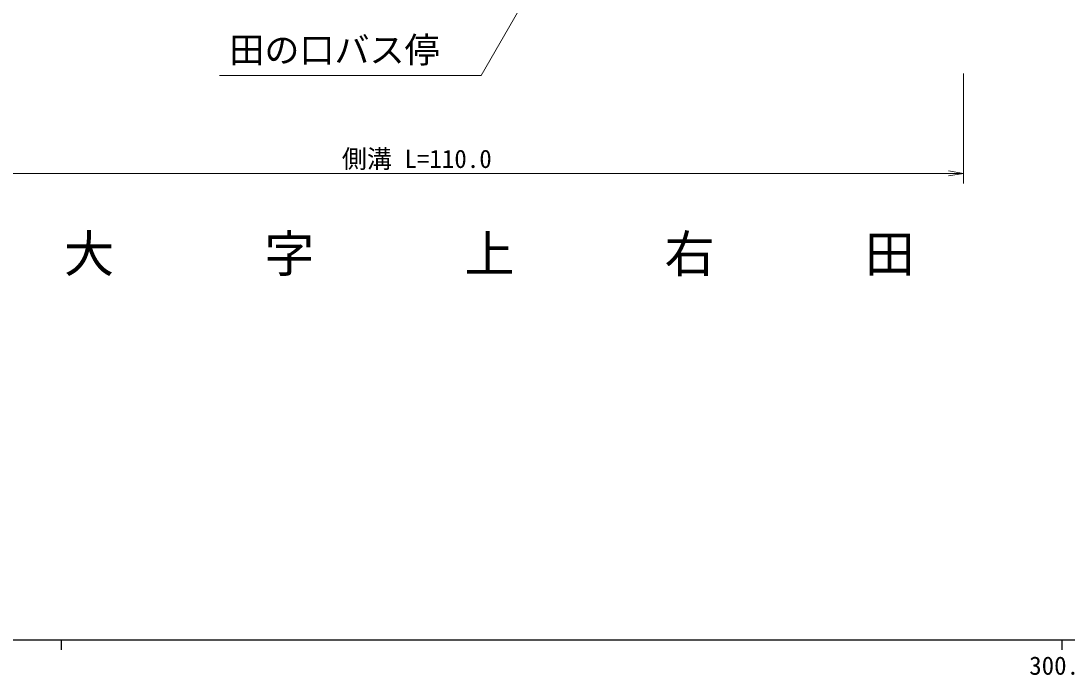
# Model space of a CAD drawing. Units: millimetres, scale not verified. Extents: x 40000 to 680000, y 20000 to 380000.
# Drawn here: x 263981 to 368514, y 201472 to 266843 of the extents above; entities that cross this region are included whole.
import ezdxf
from ezdxf.enums import TextEntityAlignment as Align

# ---------------------------------------------------------------- set-up
doc = ezdxf.new("R2010")
doc.units = ezdxf.units.MM
doc.header["$LTSCALE"] = 1000
for name, color, linetype, lineweight in [('M-BMK-HTXT', 7, 'Continuous', 13), ('M-STR-HTXT', 7, 'Continuous', 13), ('M-TTL-BAND', 7, 'Continuous', 25)]:
    doc.layers.add(name, color=color, linetype=linetype, lineweight=lineweight)
doc.styles.add('ＭＳ ゴシック', font='')
doc.styles.get('ＭＳ ゴシック').set_extended_font_data('MS Gothic')

# ---------------------------------------------------------------- blocks, each defined once
blk = doc.blocks.new('open_arrow')
at = {"color": 0, "linetype": 'Continuous', "lineweight": -2}
blk.add_lwpolyline([(7.5, 1.25), (0, 0), (7.5, -1.25)], dxfattribs=at)

msp = doc.modelspace()

# ---------------------------------------------------------------- linework, layer by layer
at = {"layer": 'M-BMK-HTXT'}
msp.add_lwpolyline([(334860, 304534), (309955, 261396), (283811, 261396)], dxfattribs=at)
at = {"layer": 'M-STR-HTXT'}
for p, q in [((358167, 261597), (358167, 250597)), ((253683, 251597), (358167, 251597))]:
    msp.add_line(p, q, dxfattribs=at)
at = {"layer": 'M-TTL-BAND'}
for p, q in [((40000, 205000), (579000, 205000)), ((268000, 205000), (268000, 204000)), ((368000, 205000), (368000, 204000))]:
    msp.add_line(p, q, dxfattribs=at)

# ---------------------------------------------------------------- block references
at = {"layer": 'M-STR-HTXT', "xscale": 200, "yscale": 200, "rotation": 180}
msp.add_blockref('open_arrow', (358167, 251597), dxfattribs=at)

# ---------------------------------------------------------------- texts
at = {"layer": 'M-BMK-HTXT', "style": 'ＭＳ ゴシック'}
msp.add_text('田の口バス停', height=2566, dxfattribs=at).set_placement((284811, 261896), align=Align.BOTTOM_LEFT)
at = {"layer": 'M-BMK-HTXT', "insert": (268288, 241336), "char_height": 3666, "attachment_point": 7, "style": 'ＭＳ ゴシック'}
msp.add_mtext('\\T4;大字上右田', dxfattribs=at)
at = {"layer": 'M-STR-HTXT', "style": 'ＭＳ ゴシック'}
msp.add_text('側溝 L=110.0', height=1833, dxfattribs=at).set_placement((303539, 251597), align=Align.BOTTOM_CENTER)
at = {"layer": 'M-TTL-BAND', "style": 'ＭＳ ゴシック'}
msp.add_text('300.0', height=1833, dxfattribs=at).set_placement((367844, 200952), align=Align.BOTTOM_CENTER)

doc.saveas('drawing.dxf')
